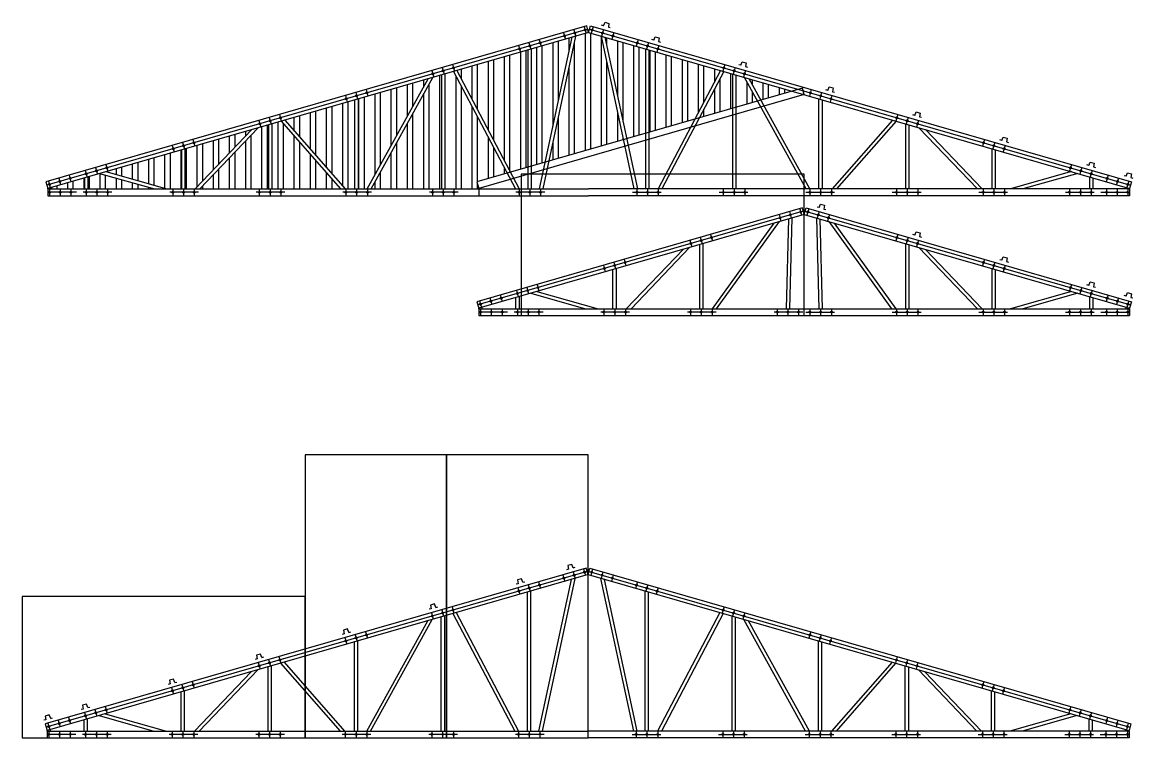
# Model space of a CAD drawing. Header units: millimetres. Extents: x 142629 to 168404, y -211947 to -204319.
# Drawn here: x 142629 to 143610, y -205069 to -204436 of the extents above; entities that cross this region are included whole.
import ezdxf

# ---------------------------------------------------------------- set-up
doc = ezdxf.new("R2010")
doc.units = ezdxf.units.MM
for name, color, linetype in [('Block1', 255, 'Continuous'), ('ZEMİN', 191, 'Continuous'), ('ÖLÇÜLENDİRME', 121, 'Continuous')]:
    doc.layers.add(name, color=color, linetype=linetype)

# ---------------------------------------------------------------- blocks, each defined once
blk = doc.blocks.new('omega')
at = {"layer": 'Block1', "color": 1}
for p, q in [((32355.1, 6698), (32337.8, 6703.1)), ((32355.1, 6698), (32368.3, 6728.5)), ((32368.3, 6728.5), (32402.8, 6718.3)), ((32402.8, 6718.3), (32397.3, 6685.5)), ((32397.3, 6685.5), (32414.5, 6680.4))]:
    blk.add_line(p, q, dxfattribs=at)

msp = doc.modelspace()

# ---------------------------------------------------------------- hatches: boundary and pattern name
at = {"layer": 'Block1'}
h = msp.add_hatch(dxfattribs=at)
h.set_pattern_fill('ANSI32', color=256, scale=1.5, angle=45)
h.set_pattern_definition([(90, (126824.267, -183859.986), (-14.2875, 0), []), (90, (126829.03, -183855.224), (-14.2875, 0), [])])
h.paths.add_polyline_path([(142683.711, -204573.629), (142654.211, -204582.13), (142654.211, -204583.44), (142683.711, -204583.44)])
h.paths.add_polyline_path([(142697.082, -204569.775), (142686.711, -204572.764), (142686.711, -204583.44), (142745.544, -204583.44)])
h.paths.add_polyline_path([(142769.711, -204548.845), (142702.549, -204568.2), (142756.599, -204583.44), (142769.711, -204583.44)])
h.paths.add_polyline_path([(142831.602, -204531.008), (142772.711, -204547.98), (142772.711, -204583.44), (142781.503, -204583.44)])
h.paths.add_polyline_path([(142846.211, -204526.798), (142837.329, -204529.358), (142785.652, -204583.44), (142846.211, -204583.44)])
h.paths.add_polyline_path([(142857.436, -204523.563), (142849.211, -204525.934), (142849.211, -204583.44), (142910.076, -204583.44)])
h.paths.add_polyline_path([(142922.711, -204504.752), (142860.623, -204522.645), (142914.071, -204583.44), (142922.711, -204583.44)])
h.paths.add_polyline_path([(142987.49, -204486.083), (142925.711, -204503.887), (142925.711, -204583.44), (142933.656, -204583.44)])
h.paths.add_polyline_path([(142999.211, -204482.705), (142991.568, -204484.908), (142937.084, -204583.44), (142999.211, -204583.44)])
h.paths.add_polyline_path([(143009.795, -204479.655), (143002.211, -204481.841), (143002.211, -204583.44), (143032.211, -204583.44), (143032.211, -204582.995), (143030.549, -204577.23), (143057.133, -204569.569)])
h.paths.add_polyline_path([(143075.711, -204460.659), (143012.738, -204478.807), (143060.076, -204568.72), (143075.711, -204564.215)])
h.paths.add_polyline_path([(143114.571, -204449.46), (143078.711, -204459.794), (143078.711, -204563.35), (143090.884, -204559.842)])
h.paths.add_polyline_path([(143140.58, -204448.517), (143129.211, -204445.241), (143117.842, -204448.517), (143094.155, -204558.899), (143160.183, -204539.87)])
h.paths.add_polyline_path([(143179.711, -204459.794), (143143.85, -204449.46), (143163.073, -204539.038), (143179.711, -204534.243)])
h.paths.add_polyline_path([(143245.684, -204478.807), (143182.711, -204460.659), (143182.711, -204533.378), (143223.077, -204521.745)])
h.paths.add_polyline_path([(143256.211, -204481.841), (143248.627, -204479.655), (143227.074, -204520.593), (143256.211, -204512.196)])
h.paths.add_polyline_path([(143266.854, -204484.908), (143259.211, -204482.705), (143259.211, -204511.332), (143278.407, -204505.8)])
h.paths.add_polyline_path([(143308.877, -204497.018), (143270.932, -204486.083), (143281.363, -204504.948)])
h.paths.add_polyline_path([(142880.291, -204547.374), (142891.046, -204559.607), (142900.668, -204551.149), (142889.913, -204538.915)], flags=25)
h.paths.add_polyline_path([(142924.275, -204552.048), (142924.275, -204535.759), (142911.464, -204535.759), (142911.464, -204552.048)], flags=9)
h.paths.add_polyline_path([(142956.673, -204544.309), (142967.771, -204524.239), (142956.56, -204518.04), (142945.462, -204538.11)], flags=25)
h.paths.add_polyline_path([(143000.115, -204544.414), (143000.115, -204521.48), (142987.304, -204521.48), (142987.304, -204544.414)], flags=9)
h.paths.add_polyline_path([(143033.284, -204521.034), (143043.968, -204541.327), (143055.304, -204535.358), (143044.62, -204515.065)], flags=25)
h.paths.add_polyline_path([(143076.827, -204533.391), (143076.827, -204510.457), (143064.015, -204510.457), (143064.015, -204533.391)], flags=9)
h.paths.add_polyline_path([(143100.003, -204527.759), (143104.814, -204505.335), (143092.288, -204502.647), (143087.477, -204525.071)], flags=25)
h.paths.add_polyline_path([(143140.573, -204533.939), (143140.573, -204495.716), (143119.221, -204495.716), (143119.221, -204533.939)], flags=24)
h.paths.add_polyline_path([(143187.786, -204533.391), (143187.786, -204510.457), (143174.975, -204510.457), (143174.975, -204533.391)], flags=9)
h.paths.add_polyline_path([(143153.456, -204504.629), (143158.268, -204527.052), (143170.794, -204524.364), (143165.982, -204501.941)], flags=25)
h.paths.add_polyline_path([(143214.142, -204541.92), (143224.826, -204521.627), (143213.49, -204515.659), (143202.806, -204535.952)], flags=9)

# ---------------------------------------------------------------- linework, layer by layer
at = {"layer": 'Block1', "color": 1}
for p, q in [((143127.549, -204439.475), (142649.549, -204577.23)), ((143129.211, -204445.241), (142651.211, -204582.995)), ((143129.211, -204445.241), (143127.549, -204439.475)), ((143129.211, -204445.241), (143130.872, -204439.475)), ((143129.211, -204445.241), (143607.211, -204582.995)), ((143130.872, -204439.475), (143608.872, -204577.23)), ((143075.711, -204583.44), (143075.711, -204460.659)), ((143078.711, -204583.44), (143078.711, -204459.794)), ((143179.711, -204583.44), (143179.711, -204459.794)), ((143182.711, -204583.44), (143182.711, -204460.659)), ((142937.084, -204583.44), (142991.568, -204484.908)), ((142999.211, -204482.705), (142999.211, -204583.44)), ((143002.211, -204481.841), (143002.211, -204583.44)), ((143009.795, -204479.655), (143064.436, -204583.44)), ((143012.738, -204478.807), (143067.826, -204583.44)), ((143245.684, -204478.807), (143190.595, -204583.44)), ((143248.627, -204479.655), (143193.986, -204583.44)), ((143256.211, -204481.841), (143256.211, -204583.44)), ((143259.211, -204482.705), (143259.211, -204583.44)), ((143321.338, -204583.44), (143266.854, -204484.908)), ((142933.656, -204583.44), (142987.49, -204486.083)), ((143318.049, -204494.375), (143030.549, -204577.23)), ((143324.766, -204583.44), (143270.932, -204486.083)), ((143319.711, -204500.141), (143318.049, -204494.375)), ((142922.711, -204583.44), (142922.711, -204504.752)), ((142925.711, -204583.44), (142925.711, -204503.887)), ((143319.711, -204500.141), (143032.211, -204582.995)), ((143332.711, -204583.44), (143332.711, -204503.887)), ((143335.711, -204583.44), (143335.711, -204504.752)), ((142857.436, -204523.563), (142910.076, -204583.44)), ((142860.623, -204522.645), (142914.071, -204583.44)), ((143397.799, -204522.645), (143344.351, -204583.44)), ((143400.986, -204523.563), (143348.346, -204583.44)), ((142781.503, -204583.44), (142831.602, -204531.008)), ((142785.652, -204583.44), (142837.329, -204529.358)), ((142846.211, -204526.798), (142846.211, -204583.44)), ((142849.211, -204525.934), (142849.211, -204583.44)), ((143409.211, -204525.934), (143409.211, -204583.44)), ((143412.211, -204526.798), (143412.211, -204583.44)), ((143472.77, -204583.44), (143421.093, -204529.358)), ((143476.919, -204583.44), (143426.819, -204531.008)), ((142769.711, -204583.44), (142769.711, -204548.845)), ((142772.711, -204583.44), (142772.711, -204547.98)), ((143485.711, -204583.44), (143485.711, -204547.98)), ((143488.711, -204583.44), (143488.711, -204548.845)), ((142683.711, -204573.629), (142683.711, -204583.44)), ((142686.711, -204572.764), (142686.711, -204583.44)), ((142697.082, -204569.775), (142745.544, -204583.44)), ((142702.549, -204568.2), (142756.599, -204583.44)), ((143555.873, -204568.2), (143501.823, -204583.44)), ((143561.34, -204569.775), (143512.877, -204583.44)), ((143571.711, -204572.764), (143571.711, -204583.44)), ((143574.711, -204573.629), (143574.711, -204583.44)), ((142649.549, -204577.23), (142651.211, -204582.995)), ((142651.211, -204583.44), (142651.211, -204582.995)), ((142651.211, -204583.44), (143129.211, -204583.44)), ((142651.211, -204583.44), (142651.211, -204589.44)), ((142654.211, -204583.44), (142654.211, -204582.13)), ((143030.549, -204577.23), (143032.211, -204582.995)), ((143032.211, -204583.44), (143032.211, -204582.995)), ((143032.211, -204583.44), (143032.211, -204589.44)), ((143607.211, -204583.44), (143129.211, -204583.44)), ((143604.211, -204583.44), (143604.211, -204582.13)), ((143608.872, -204577.23), (143607.211, -204582.995)), ((143607.211, -204583.44), (143607.211, -204582.995)), ((143607.211, -204583.44), (143607.211, -204589.44)), ((142651.211, -204589.44), (143129.211, -204589.44)), ((143607.211, -204589.44), (143129.211, -204589.44)), ((143318.049, -204600.251), (143030.549, -204683.105)), ((143319.711, -204606.016), (143318.049, -204600.251)), ((143319.711, -204606.016), (143321.372, -204600.251)), ((143321.372, -204600.251), (143608.872, -204683.105)), ((143319.711, -204606.016), (143032.211, -204688.871)), ((143242.226, -204689.316), (143297.783, -204612.336)), ((143305.828, -204610.017), (143303.787, -204689.316)), ((143308.852, -204609.146), (143306.788, -204689.316)), ((143319.711, -204606.016), (143607.211, -204688.871)), ((143330.57, -204609.146), (143332.633, -204689.316)), ((143333.594, -204610.017), (143335.634, -204689.316)), ((143397.196, -204689.316), (143341.639, -204612.336)), ((143238.526, -204689.316), (143293.112, -204613.682)), ((143400.896, -204689.316), (143346.31, -204613.682)), ((143230.211, -204631.809), (143230.211, -204689.316)), ((143409.211, -204631.809), (143409.211, -204689.316)), ((143162.503, -204689.316), (143212.602, -204636.884)), ((143166.652, -204689.316), (143218.329, -204635.234)), ((143227.211, -204632.674), (143227.211, -204689.316)), ((143412.211, -204632.674), (143412.211, -204689.316)), ((143472.77, -204689.316), (143421.093, -204635.234)), ((143476.919, -204689.316), (143426.819, -204636.884)), ((143150.711, -204689.316), (143150.711, -204654.72)), ((143153.711, -204689.316), (143153.711, -204653.856)), ((143485.711, -204689.316), (143485.711, -204653.856)), ((143488.711, -204689.316), (143488.711, -204654.72)), ((143064.711, -204679.505), (143064.711, -204689.316)), ((143067.711, -204678.64), (143067.711, -204689.316)), ((143078.082, -204675.651), (143126.544, -204689.316)), ((143083.549, -204674.076), (143137.599, -204689.316)), ((143555.873, -204674.076), (143501.823, -204689.316)), ((143561.34, -204675.651), (143512.877, -204689.316)), ((143571.711, -204678.64), (143571.711, -204689.316)), ((143574.711, -204679.505), (143574.711, -204689.316)), ((143030.549, -204683.105), (143032.211, -204688.871)), ((143032.211, -204689.316), (143032.211, -204688.871)), ((143032.211, -204689.316), (143032.211, -204695.316)), ((143032.211, -204689.316), (143607.211, -204689.316)), ((143035.211, -204689.316), (143035.211, -204688.006)), ((143604.211, -204689.316), (143604.211, -204688.006)), ((143608.872, -204683.105), (143607.211, -204688.871)), ((143607.211, -204689.316), (143607.211, -204688.871)), ((143607.211, -204689.316), (143607.211, -204695.316)), ((143032.211, -204695.316), (143607.211, -204695.316)), ((143127.049, -204918.572), (142649.049, -205056.327)), ((143128.711, -204924.338), (142650.711, -205062.092)), ((143128.711, -204924.338), (143127.049, -204918.572)), ((143128.711, -204924.338), (143130.372, -204918.572)), ((143128.711, -204924.338), (143606.711, -205062.092)), ((143130.372, -204918.572), (143608.372, -205056.327)), ((143075.211, -205062.538), (143075.211, -204939.756)), ((143078.211, -205062.538), (143078.211, -204938.891)), ((143179.211, -205062.538), (143179.211, -204938.891)), ((143182.211, -205062.538), (143182.211, -204939.756)), ((142933.156, -205062.538), (142986.99, -204965.18)), ((142936.584, -205062.538), (142991.068, -204964.005)), ((142998.711, -204961.802), (142998.711, -205062.538)), ((143001.711, -204960.938), (143001.711, -205062.538)), ((143009.295, -204958.752), (143063.936, -205062.538)), ((143012.238, -204957.904), (143067.326, -205062.538)), ((143245.184, -204957.904), (143190.095, -205062.538)), ((143248.127, -204958.752), (143193.486, -205062.538)), ((143255.711, -204960.938), (143255.711, -205062.538)), ((143258.711, -204961.802), (143258.711, -205062.538)), ((143320.838, -205062.538), (143266.354, -204964.005)), ((143324.266, -205062.538), (143270.432, -204965.18)), ((142922.211, -205062.538), (142922.211, -204983.849)), ((142925.211, -205062.538), (142925.211, -204982.984)), ((143332.211, -205062.538), (143332.211, -204982.984)), ((143335.211, -205062.538), (143335.211, -204983.849)), ((142848.711, -205005.031), (142848.711, -205062.538)), ((142856.936, -205002.66), (142909.576, -205062.538)), ((142860.123, -205001.742), (142913.571, -205062.538)), ((143397.299, -205001.742), (143343.851, -205062.538)), ((143400.486, -205002.66), (143347.846, -205062.538)), ((143408.711, -205005.031), (143408.711, -205062.538)), ((142781.003, -205062.538), (142831.102, -205010.105)), ((142785.152, -205062.538), (142836.829, -205008.455)), ((142845.711, -205005.895), (142845.711, -205062.538)), ((143411.711, -205005.895), (143411.711, -205062.538)), ((143472.27, -205062.538), (143420.593, -205008.455)), ((143476.419, -205062.538), (143426.319, -205010.105)), ((142769.211, -205062.538), (142769.211, -205027.942)), ((142772.211, -205062.538), (142772.211, -205027.077)), ((143485.211, -205062.538), (143485.211, -205027.077)), ((143488.211, -205062.538), (143488.211, -205027.942)), ((142683.211, -205052.726), (142683.211, -205062.538)), ((142686.211, -205051.861), (142686.211, -205062.538)), ((142696.582, -205048.872), (142745.044, -205062.538)), ((142702.049, -205047.297), (142756.099, -205062.538)), ((143555.373, -205047.297), (143501.323, -205062.538)), ((143560.84, -205048.872), (143512.377, -205062.538)), ((143571.211, -205051.861), (143571.211, -205062.538)), ((143574.211, -205052.726), (143574.211, -205062.538)), ((142649.049, -205056.327), (142650.711, -205062.092)), ((142650.711, -205062.538), (142650.711, -205062.092)), ((142650.711, -205062.538), (143128.711, -205062.538)), ((142650.711, -205062.538), (142650.711, -205068.538)), ((142653.711, -205062.538), (142653.711, -205061.227)), ((143606.711, -205062.538), (143128.711, -205062.538)), ((143603.711, -205062.538), (143603.711, -205061.227)), ((143608.372, -205056.327), (143606.711, -205062.092)), ((143606.711, -205062.538), (143606.711, -205062.092)), ((143606.711, -205062.538), (143606.711, -205068.538)), ((142650.711, -205068.538), (143128.711, -205068.538)), ((143606.711, -205068.538), (143128.711, -205068.538))]:
    msp.add_line(p, q, dxfattribs=at)
at = {"layer": 'Block1', "color": 2}
for p, q in [((143128.38, -204442.358), (142650.38, -204580.112)), ((143106.962, -204445.408), (143108.623, -204451.174)), ((143116.09, -204442.778), (143117.752, -204448.543)), ((143125.219, -204440.147), (143126.88, -204445.912)), ((143130.042, -204442.358), (143608.042, -204580.112)), ((143133.203, -204440.147), (143131.542, -204445.912)), ((143142.332, -204442.778), (143140.67, -204448.543)), ((143151.46, -204445.408), (143149.799, -204451.174)), ((143076.38, -204454.222), (143078.041, -204459.987)), ((143085.508, -204451.591), (143087.17, -204457.356)), ((143172.913, -204451.591), (143171.252, -204457.356)), ((143182.042, -204454.222), (143180.38, -204459.987)), ((143067.251, -204456.852), (143068.913, -204462.618)), ((143191.17, -204456.852), (143189.509, -204462.618)), ((143009.008, -204473.637), (143010.67, -204479.403)), ((143249.413, -204473.637), (143247.752, -204479.403)), ((142990.751, -204478.899), (142992.413, -204484.664)), ((142999.88, -204476.268), (143001.541, -204482.034)), ((143258.542, -204476.268), (143256.88, -204482.034)), ((143267.67, -204478.899), (143266.009, -204484.664)), ((142914.252, -204500.945), (142915.913, -204506.711)), ((142923.38, -204498.315), (142925.042, -204504.08)), ((142932.508, -204495.684), (142934.17, -204501.449)), ((143325.913, -204495.684), (143324.252, -204501.449)), ((143335.042, -204498.315), (143333.38, -204504.08)), ((143344.17, -204500.945), (143342.509, -204506.711)), ((142837.752, -204522.992), (142839.413, -204528.757)), ((142846.88, -204520.361), (142848.542, -204526.126)), ((142856.009, -204517.73), (142857.67, -204523.496)), ((143402.413, -204517.73), (143400.752, -204523.496)), ((143411.542, -204520.361), (143409.88, -204526.126)), ((143420.67, -204522.992), (143419.009, -204528.757)), ((142770.38, -204542.407), (142772.042, -204548.173)), ((142779.509, -204539.777), (142781.17, -204545.542)), ((143478.913, -204539.777), (143477.252, -204545.542)), ((143488.042, -204542.407), (143486.38, -204548.173)), ((142761.252, -204545.038), (142762.913, -204550.804)), ((143497.17, -204545.038), (143495.509, -204550.804)), ((142702.637, -204561.93), (142704.299, -204567.696)), ((143555.785, -204561.93), (143554.123, -204567.696)), ((142670.137, -204571.296), (142671.799, -204577.062)), ((142684.38, -204567.192), (142686.042, -204572.957)), ((142693.509, -204564.561), (142695.17, -204570.326)), ((143564.913, -204564.561), (143563.252, -204570.326)), ((143574.042, -204567.192), (143572.38, -204572.957)), ((143588.285, -204571.296), (143586.623, -204577.062)), ((142651.88, -204576.558), (142653.542, -204582.323)), ((142652.711, -204583.44), (142652.711, -204589.44)), ((142661.009, -204573.927), (142662.67, -204579.692)), ((142662.211, -204583.44), (142662.211, -204589.44)), ((142671.711, -204583.44), (142671.711, -204589.44)), ((142685.211, -204583.44), (142685.211, -204589.44)), ((142694.711, -204583.44), (142694.711, -204589.44)), ((142704.211, -204583.44), (142704.211, -204589.44)), ((142761.711, -204583.44), (142761.711, -204589.44)), ((142771.211, -204583.44), (142771.211, -204589.44)), ((142780.711, -204583.44), (142780.711, -204589.44)), ((142838.211, -204583.44), (142838.211, -204589.44)), ((142847.711, -204583.44), (142847.711, -204589.44)), ((142857.211, -204583.44), (142857.211, -204589.44)), ((142914.711, -204583.44), (142914.711, -204589.44)), ((142924.211, -204583.44), (142924.211, -204589.44)), ((142933.711, -204583.44), (142933.711, -204589.44)), ((142991.211, -204583.44), (142991.211, -204589.44)), ((143000.711, -204583.44), (143000.711, -204589.44)), ((143010.211, -204583.44), (143010.211, -204589.44)), ((143067.711, -204583.44), (143067.711, -204589.44)), ((143077.211, -204583.44), (143077.211, -204589.44)), ((143086.711, -204583.44), (143086.711, -204589.44)), ((143171.711, -204583.44), (143171.711, -204589.44)), ((143181.211, -204583.44), (143181.211, -204589.44)), ((143190.711, -204583.44), (143190.711, -204589.44)), ((143248.211, -204583.44), (143248.211, -204589.44)), ((143257.711, -204583.44), (143257.711, -204589.44)), ((143267.211, -204583.44), (143267.211, -204589.44)), ((143324.711, -204583.44), (143324.711, -204589.44)), ((143334.211, -204583.44), (143334.211, -204589.44)), ((143343.711, -204583.44), (143343.711, -204589.44)), ((143401.211, -204583.44), (143401.211, -204589.44)), ((143410.711, -204583.44), (143410.711, -204589.44)), ((143420.211, -204583.44), (143420.211, -204589.44)), ((143477.711, -204583.44), (143477.711, -204589.44)), ((143487.211, -204583.44), (143487.211, -204589.44)), ((143496.711, -204583.44), (143496.711, -204589.44)), ((143554.211, -204583.44), (143554.211, -204589.44)), ((143563.711, -204583.44), (143563.711, -204589.44)), ((143573.211, -204583.44), (143573.211, -204589.44)), ((143586.711, -204583.44), (143586.711, -204589.44)), ((143597.413, -204573.927), (143595.752, -204579.692)), ((143596.211, -204583.44), (143596.211, -204589.44)), ((143606.542, -204576.558), (143604.88, -204582.323)), ((143605.711, -204583.44), (143605.711, -204589.44)), ((143315.719, -204600.923), (143317.38, -204606.688)), ((143323.703, -204600.923), (143322.042, -204606.688)), ((143318.88, -204603.134), (143031.38, -204685.988)), ((143297.462, -204606.184), (143299.123, -204611.95)), ((143306.59, -204603.554), (143308.252, -204609.319)), ((143320.542, -204603.134), (143608.042, -204685.988)), ((143332.832, -204603.554), (143331.17, -204609.319)), ((143341.96, -204606.184), (143340.299, -204611.95)), ((143218.752, -204628.868), (143220.413, -204634.633)), ((143227.88, -204626.237), (143229.542, -204632.002)), ((143237.009, -204623.606), (143238.67, -204629.372)), ((143402.413, -204623.606), (143400.752, -204629.372)), ((143411.542, -204626.237), (143409.88, -204632.002)), ((143420.67, -204628.868), (143419.009, -204634.633)), ((143142.252, -204650.914), (143143.913, -204656.679)), ((143151.38, -204648.283), (143153.042, -204654.049)), ((143160.509, -204645.653), (143162.17, -204651.418)), ((143478.913, -204645.653), (143477.252, -204651.418)), ((143488.042, -204648.283), (143486.38, -204654.049)), ((143497.17, -204650.914), (143495.509, -204656.679)), ((143074.509, -204670.437), (143076.17, -204676.202)), ((143083.637, -204667.806), (143085.299, -204673.571)), ((143555.785, -204667.806), (143554.123, -204673.571)), ((143564.913, -204670.437), (143563.252, -204676.202)), ((143042.009, -204679.803), (143043.67, -204685.568)), ((143051.137, -204677.172), (143052.799, -204682.938)), ((143065.38, -204673.068), (143067.042, -204678.833)), ((143574.042, -204673.068), (143572.38, -204678.833)), ((143588.285, -204677.172), (143586.623, -204682.938)), ((143597.413, -204679.803), (143595.752, -204685.568)), ((143032.88, -204682.434), (143034.542, -204688.199)), ((143033.711, -204689.316), (143033.711, -204695.316)), ((143043.211, -204689.316), (143043.211, -204695.316)), ((143052.711, -204689.316), (143052.711, -204695.316)), ((143066.211, -204689.316), (143066.211, -204695.316)), ((143075.711, -204689.316), (143075.711, -204695.316)), ((143085.211, -204689.316), (143085.211, -204695.316)), ((143142.711, -204689.316), (143142.711, -204695.316)), ((143152.211, -204689.316), (143152.211, -204695.316)), ((143161.711, -204689.316), (143161.711, -204695.316)), ((143219.211, -204689.316), (143219.211, -204695.316)), ((143228.711, -204689.316), (143228.711, -204695.316)), ((143238.211, -204689.316), (143238.211, -204695.316)), ((143295.711, -204689.316), (143295.711, -204695.316)), ((143305.211, -204689.316), (143305.211, -204695.316)), ((143314.711, -204689.316), (143314.711, -204695.316)), ((143324.711, -204689.316), (143324.711, -204695.316)), ((143334.211, -204689.316), (143334.211, -204695.316)), ((143343.711, -204689.316), (143343.711, -204695.316)), ((143401.211, -204689.316), (143401.211, -204695.316)), ((143410.711, -204689.316), (143410.711, -204695.316)), ((143420.211, -204689.316), (143420.211, -204695.316)), ((143477.711, -204689.316), (143477.711, -204695.316)), ((143487.211, -204689.316), (143487.211, -204695.316)), ((143496.711, -204689.316), (143496.711, -204695.316)), ((143554.211, -204689.316), (143554.211, -204695.316)), ((143563.711, -204689.316), (143563.711, -204695.316)), ((143573.211, -204689.316), (143573.211, -204695.316)), ((143586.711, -204689.316), (143586.711, -204695.316)), ((143596.211, -204689.316), (143596.211, -204695.316)), ((143606.542, -204682.434), (143604.88, -204688.199)), ((143605.711, -204689.316), (143605.711, -204695.316)), ((143127.88, -204921.455), (142649.88, -205059.209)), ((143106.462, -204924.505), (143108.123, -204930.271)), ((143115.59, -204921.875), (143117.252, -204927.64)), ((143124.719, -204919.244), (143126.38, -204925.009)), ((143129.542, -204921.455), (143607.542, -205059.209)), ((143132.703, -204919.244), (143131.042, -204925.009)), ((143141.832, -204921.875), (143140.17, -204927.64)), ((143150.96, -204924.505), (143149.299, -204930.271)), ((143066.751, -204935.949), (143068.413, -204941.715)), ((143075.88, -204933.319), (143077.541, -204939.084)), ((143085.008, -204930.688), (143086.67, -204936.453)), ((143172.413, -204930.688), (143170.752, -204936.453)), ((143181.542, -204933.319), (143179.88, -204939.084)), ((143190.67, -204935.949), (143189.009, -204941.715)), ((142999.38, -204955.365), (143001.041, -204961.131)), ((143008.508, -204952.734), (143010.17, -204958.5)), ((143248.913, -204952.734), (143247.252, -204958.5)), ((143258.042, -204955.365), (143256.38, -204961.131)), ((142990.251, -204957.996), (142991.913, -204963.761)), ((143267.17, -204957.996), (143265.509, -204963.761)), ((142932.008, -204974.781), (142933.67, -204980.546)), ((143325.413, -204974.781), (143323.752, -204980.546)), ((142913.752, -204980.042), (142915.413, -204985.808)), ((142922.88, -204977.412), (142924.542, -204983.177)), ((143334.542, -204977.412), (143332.88, -204983.177)), ((143343.67, -204980.042), (143342.009, -204985.808)), ((142837.252, -205002.089), (142838.913, -205007.854)), ((142846.38, -204999.458), (142848.042, -205005.223)), ((142855.509, -204996.827), (142857.17, -205002.593)), ((143401.913, -204996.827), (143400.252, -205002.593)), ((143411.042, -204999.458), (143409.38, -205005.223)), ((143420.17, -205002.089), (143418.509, -205007.854)), ((142760.752, -205024.135), (142762.413, -205029.901)), ((142769.88, -205021.504), (142771.542, -205027.27)), ((142779.009, -205018.874), (142780.67, -205024.639)), ((143478.413, -205018.874), (143476.752, -205024.639)), ((143487.542, -205021.504), (143485.88, -205027.27)), ((143496.67, -205024.135), (143495.009, -205029.901)), ((142693.009, -205043.658), (142694.67, -205049.423)), ((142702.137, -205041.027), (142703.799, -205046.793)), ((143555.285, -205041.027), (143553.623, -205046.793)), ((143564.413, -205043.658), (143562.752, -205049.423)), ((142660.509, -205053.024), (142662.17, -205058.789)), ((142669.637, -205050.393), (142671.299, -205056.159)), ((142683.88, -205046.289), (142685.542, -205052.054)), ((143573.542, -205046.289), (143571.88, -205052.054)), ((143587.785, -205050.393), (143586.123, -205056.159)), ((143596.913, -205053.024), (143595.252, -205058.789)), ((142651.38, -205055.655), (142653.042, -205061.42)), ((142652.211, -205062.538), (142652.211, -205068.538)), ((142661.711, -205062.538), (142661.711, -205068.538)), ((142671.211, -205062.538), (142671.211, -205068.538)), ((142684.711, -205062.538), (142684.711, -205068.538)), ((142694.211, -205062.538), (142694.211, -205068.538)), ((142703.711, -205062.538), (142703.711, -205068.538)), ((142761.211, -205062.538), (142761.211, -205068.538)), ((142770.711, -205062.538), (142770.711, -205068.538)), ((142780.211, -205062.538), (142780.211, -205068.538)), ((142837.711, -205062.538), (142837.711, -205068.538)), ((142847.211, -205062.538), (142847.211, -205068.538)), ((142856.711, -205062.538), (142856.711, -205068.538)), ((142914.211, -205062.538), (142914.211, -205068.538)), ((142923.711, -205062.538), (142923.711, -205068.538)), ((142933.211, -205062.538), (142933.211, -205068.538)), ((142990.711, -205062.538), (142990.711, -205068.538)), ((143000.211, -205062.538), (143000.211, -205068.538)), ((143009.711, -205062.538), (143009.711, -205068.538)), ((143067.211, -205062.538), (143067.211, -205068.538)), ((143076.711, -205062.538), (143076.711, -205068.538)), ((143086.211, -205062.538), (143086.211, -205068.538)), ((143171.211, -205062.538), (143171.211, -205068.538)), ((143180.711, -205062.538), (143180.711, -205068.538)), ((143190.211, -205062.538), (143190.211, -205068.538)), ((143247.711, -205062.538), (143247.711, -205068.538)), ((143257.211, -205062.538), (143257.211, -205068.538)), ((143266.711, -205062.538), (143266.711, -205068.538)), ((143324.211, -205062.538), (143324.211, -205068.538)), ((143333.711, -205062.538), (143333.711, -205068.538)), ((143343.211, -205062.538), (143343.211, -205068.538)), ((143400.711, -205062.538), (143400.711, -205068.538)), ((143410.211, -205062.538), (143410.211, -205068.538)), ((143419.711, -205062.538), (143419.711, -205068.538)), ((143477.211, -205062.538), (143477.211, -205068.538)), ((143486.711, -205062.538), (143486.711, -205068.538)), ((143496.211, -205062.538), (143496.211, -205068.538)), ((143553.711, -205062.538), (143553.711, -205068.538)), ((143563.211, -205062.538), (143563.211, -205068.538)), ((143572.711, -205062.538), (143572.711, -205068.538)), ((143586.211, -205062.538), (143586.211, -205068.538)), ((143595.711, -205062.538), (143595.711, -205068.538)), ((143606.042, -205055.655), (143604.38, -205061.42)), ((143605.211, -205062.538), (143605.211, -205068.538))]:
    msp.add_line(p, q, dxfattribs=at)
at = {"layer": 'Block1', "color": 7}
for points in [[(143069.711, -204695.316), (143319.711, -204695.316), (143319.711, -204570.316), (143069.711, -204570.316)], [(142878.711, -205068.538), (143003.711, -205068.538), (143003.711, -204818.538), (142878.711, -204818.538)], [(143003.711, -205068.538), (143128.711, -205068.538), (143128.711, -204818.538), (143003.711, -204818.538)], [(142628.711, -205068.538), (142878.711, -205068.538), (142878.711, -204943.538), (142628.711, -204943.538)]]:
    msp.add_lwpolyline(points, close=True, dxfattribs=at)
at = {"layer": 'Block1', "color": 1}
for centre, radius in [((143116.921, -204445.66), 0.8), ((143116.921, -204445.66), 0.4), ((143126.049, -204443.03), 0.8), ((143126.049, -204443.03), 0.4), ((143132.372, -204443.03), 0.8), ((143132.372, -204443.03), 0.4), ((143141.501, -204445.66), 0.8), ((143141.501, -204445.66), 0.4), ((143086.339, -204454.474), 0.8), ((143086.339, -204454.474), 0.4), ((143107.792, -204448.291), 0.8), ((143107.792, -204448.291), 0.4), ((143150.629, -204448.291), 0.8), ((143150.629, -204448.291), 0.4), ((143172.083, -204454.474), 0.8), ((143172.083, -204454.474), 0.4), ((143068.082, -204459.735), 0.8), ((143068.082, -204459.735), 0.4), ((143077.211, -204457.104), 0.8), ((143077.211, -204457.104), 0.4), ((143181.211, -204457.104), 0.8), ((143181.211, -204457.104), 0.4), ((143190.34, -204459.735), 0.8), ((143190.34, -204459.735), 0.4), ((142991.582, -204481.782), 0.8), ((142991.582, -204481.782), 0.4), ((143000.711, -204479.151), 0.8), ((143000.711, -204479.151), 0.4), ((143009.839, -204476.52), 0.8), ((143009.839, -204476.52), 0.4), ((143248.583, -204476.52), 0.8), ((143248.583, -204476.52), 0.4), ((143257.711, -204479.151), 0.8), ((143257.711, -204479.151), 0.4), ((143266.84, -204481.782), 0.8), ((143266.84, -204481.782), 0.4), ((142915.082, -204503.828), 0.8), ((142915.082, -204503.828), 0.4), ((142924.211, -204501.197), 0.8), ((142924.211, -204501.197), 0.4), ((142933.339, -204498.567), 0.8), ((142933.339, -204498.567), 0.4), ((143325.083, -204498.567), 0.8), ((143325.083, -204498.567), 0.4), ((143334.211, -204501.197), 0.8), ((143334.211, -204501.197), 0.4), ((143343.34, -204503.828), 0.8), ((143343.34, -204503.828), 0.4), ((142847.711, -204523.244), 0.8), ((142847.711, -204523.244), 0.4), ((142856.839, -204520.613), 0.8), ((142856.839, -204520.613), 0.4), ((143401.583, -204520.613), 0.8), ((143401.583, -204520.613), 0.4), ((143410.711, -204523.244), 0.8), ((143410.711, -204523.244), 0.4), ((142838.582, -204525.874), 0.8), ((142838.582, -204525.874), 0.4), ((143419.839, -204525.874), 0.8), ((143419.84, -204525.874), 0.4), ((142780.339, -204542.659), 0.8), ((142780.339, -204542.659), 0.4), ((143478.082, -204542.659), 0.8), ((143478.082, -204542.659), 0.4), ((142762.082, -204547.921), 0.8), ((142762.082, -204547.921), 0.4), ((142771.211, -204545.29), 0.8), ((142771.211, -204545.29), 0.4), ((143487.211, -204545.29), 0.8), ((143487.211, -204545.29), 0.4), ((143496.339, -204547.921), 0.8), ((143496.339, -204547.921), 0.4), ((142670.968, -204574.179), 0.8), ((142685.211, -204570.074), 0.8), ((142685.211, -204570.074), 0.4), ((142694.339, -204567.444), 0.8), ((142694.339, -204567.444), 0.4), ((142703.468, -204564.813), 0.8), ((142703.468, -204564.813), 0.4), ((143554.954, -204564.813), 0.8), ((143554.954, -204564.813), 0.4), ((143564.082, -204567.444), 0.8), ((143564.082, -204567.444), 0.4), ((143573.211, -204570.074), 0.8), ((143573.211, -204570.074), 0.4), ((143587.454, -204574.179), 0.8), ((142652.711, -204579.441), 0.8), ((142652.711, -204579.44), 0.4), ((142661.839, -204576.81), 0.8), ((142661.839, -204576.81), 0.4), ((142670.968, -204574.179), 0.4), ((143587.454, -204574.179), 0.4), ((143596.582, -204576.81), 0.8), ((143596.582, -204576.81), 0.4), ((143605.711, -204579.441), 0.8), ((143605.711, -204579.44), 0.4), ((142652.711, -204586.44), 0.8), ((142652.711, -204586.44), 0.4), ((142662.211, -204586.44), 0.8), ((142662.211, -204586.44), 0.4), ((142671.711, -204586.44), 0.8), ((142671.711, -204586.44), 0.4), ((142685.211, -204586.44), 0.8), ((142685.211, -204586.44), 0.4), ((142694.711, -204586.44), 0.8), ((142694.711, -204586.44), 0.4), ((142704.211, -204586.44), 0.8), ((142704.211, -204586.44), 0.4), ((142761.711, -204586.44), 0.8), ((142761.711, -204586.44), 0.4), ((142771.211, -204586.44), 0.8), ((142771.211, -204586.44), 0.4), ((142780.711, -204586.44), 0.8), ((142780.711, -204586.44), 0.4), ((142838.211, -204586.44), 0.8), ((142838.211, -204586.44), 0.4), ((142847.711, -204586.44), 0.8), ((142847.711, -204586.44), 0.4), ((142857.211, -204586.44), 0.8), ((142857.211, -204586.44), 0.4), ((142914.711, -204586.44), 0.8), ((142914.711, -204586.44), 0.4), ((142924.211, -204586.44), 0.8), ((142924.211, -204586.44), 0.4), ((142933.711, -204586.44), 0.8), ((142933.711, -204586.44), 0.4), ((142991.211, -204586.44), 0.8), ((142991.211, -204586.44), 0.4), ((143000.711, -204586.44), 0.8), ((143000.711, -204586.44), 0.4), ((143010.211, -204586.44), 0.8), ((143010.211, -204586.44), 0.4), ((143067.711, -204586.44), 0.8), ((143067.711, -204586.44), 0.4), ((143077.211, -204586.44), 0.8), ((143077.211, -204586.44), 0.4), ((143086.711, -204586.44), 0.8), ((143086.711, -204586.44), 0.4), ((143171.711, -204586.44), 0.8), ((143171.711, -204586.44), 0.4), ((143181.211, -204586.44), 0.8), ((143181.211, -204586.44), 0.4), ((143190.711, -204586.44), 0.8), ((143190.711, -204586.44), 0.4), ((143248.211, -204586.44), 0.8), ((143248.211, -204586.44), 0.4), ((143257.711, -204586.44), 0.8), ((143257.711, -204586.44), 0.4), ((143267.211, -204586.44), 0.8), ((143267.211, -204586.44), 0.4), ((143324.711, -204586.44), 0.8), ((143324.711, -204586.44), 0.4), ((143334.211, -204586.44), 0.8), ((143334.211, -204586.44), 0.4), ((143343.711, -204586.44), 0.8), ((143343.711, -204586.44), 0.4), ((143401.211, -204586.44), 0.8), ((143401.211, -204586.44), 0.4), ((143410.711, -204586.44), 0.8), ((143410.711, -204586.44), 0.4), ((143420.211, -204586.44), 0.8), ((143420.211, -204586.44), 0.4), ((143477.711, -204586.44), 0.8), ((143477.711, -204586.44), 0.4), ((143487.211, -204586.44), 0.8), ((143487.211, -204586.44), 0.4), ((143496.711, -204586.44), 0.8), ((143496.711, -204586.44), 0.4), ((143554.211, -204586.44), 0.8), ((143554.211, -204586.44), 0.4), ((143563.711, -204586.44), 0.8), ((143563.711, -204586.44), 0.4), ((143573.211, -204586.44), 0.8), ((143573.211, -204586.44), 0.4), ((143586.711, -204586.44), 0.8), ((143586.711, -204586.44), 0.4), ((143596.211, -204586.44), 0.8), ((143596.211, -204586.44), 0.4), ((143605.711, -204586.44), 0.8), ((143605.711, -204586.44), 0.4), ((143316.549, -204603.805), 0.8), ((143322.872, -204603.805), 0.8), ((143298.292, -204609.067), 0.8), ((143298.292, -204609.067), 0.4), ((143307.421, -204606.436), 0.8), ((143307.421, -204606.436), 0.4), ((143316.549, -204603.805), 0.4), ((143322.872, -204603.805), 0.4), ((143332.001, -204606.436), 0.8), ((143332.001, -204606.436), 0.4), ((143341.129, -204609.067), 0.8), ((143341.129, -204609.067), 0.4), ((143219.582, -204631.75), 0.8), ((143219.582, -204631.75), 0.4), ((143228.711, -204629.12), 0.8), ((143228.711, -204629.12), 0.4), ((143237.839, -204626.489), 0.8), ((143237.839, -204626.489), 0.4), ((143401.583, -204626.489), 0.8), ((143401.583, -204626.489), 0.4), ((143410.711, -204629.12), 0.8), ((143410.711, -204629.12), 0.4), ((143419.839, -204631.75), 0.8), ((143419.84, -204631.75), 0.4), ((143152.211, -204651.166), 0.8), ((143152.211, -204651.166), 0.4), ((143161.339, -204648.535), 0.8), ((143161.339, -204648.535), 0.4), ((143478.082, -204648.535), 0.8), ((143478.082, -204648.535), 0.4), ((143487.211, -204651.166), 0.8), ((143487.211, -204651.166), 0.4), ((143143.082, -204653.797), 0.8), ((143143.082, -204653.797), 0.4), ((143496.339, -204653.797), 0.8), ((143496.339, -204653.797), 0.4), ((143084.468, -204670.689), 0.8), ((143084.468, -204670.689), 0.4), ((143554.954, -204670.689), 0.8), ((143554.954, -204670.689), 0.4), ((143051.968, -204680.055), 0.8), ((143051.968, -204680.055), 0.4), ((143066.211, -204675.95), 0.8), ((143066.211, -204675.95), 0.4), ((143075.339, -204673.32), 0.8), ((143075.339, -204673.32), 0.4), ((143564.082, -204673.32), 0.8), ((143564.082, -204673.32), 0.4), ((143573.211, -204675.95), 0.8), ((143573.211, -204675.95), 0.4), ((143587.454, -204680.055), 0.8), ((143587.454, -204680.055), 0.4), ((143033.711, -204685.316), 0.8), ((143033.711, -204685.316), 0.4), ((143042.839, -204682.686), 0.8), ((143042.839, -204682.686), 0.4), ((143596.582, -204682.686), 0.8), ((143596.582, -204682.686), 0.4), ((143605.711, -204685.316), 0.8), ((143605.711, -204685.316), 0.4), ((143033.711, -204692.316), 0.8), ((143033.711, -204692.316), 0.4), ((143043.211, -204692.316), 0.8), ((143043.211, -204692.316), 0.4), ((143052.711, -204692.316), 0.8), ((143052.711, -204692.316), 0.4), ((143066.211, -204692.316), 0.8), ((143066.211, -204692.316), 0.4), ((143075.711, -204692.316), 0.8), ((143075.711, -204692.316), 0.4), ((143085.211, -204692.316), 0.8), ((143085.211, -204692.316), 0.4), ((143142.711, -204692.316), 0.8), ((143142.711, -204692.316), 0.4), ((143152.211, -204692.316), 0.8), ((143152.211, -204692.316), 0.4), ((143161.711, -204692.316), 0.8), ((143161.711, -204692.316), 0.4), ((143219.211, -204692.316), 0.8), ((143219.211, -204692.316), 0.4), ((143228.711, -204692.316), 0.8), ((143228.711, -204692.316), 0.4), ((143238.211, -204692.316), 0.8), ((143238.211, -204692.316), 0.4), ((143295.711, -204692.316), 0.8), ((143295.711, -204692.316), 0.4), ((143305.211, -204692.316), 0.8), ((143305.211, -204692.316), 0.4), ((143314.711, -204692.316), 0.8), ((143314.711, -204692.316), 0.4), ((143324.711, -204692.316), 0.8), ((143324.711, -204692.316), 0.4), ((143334.211, -204692.316), 0.8), ((143334.211, -204692.316), 0.4), ((143343.711, -204692.316), 0.8), ((143343.711, -204692.316), 0.4), ((143401.211, -204692.316), 0.8), ((143401.211, -204692.316), 0.4), ((143410.711, -204692.316), 0.8), ((143410.711, -204692.316), 0.4), ((143420.211, -204692.316), 0.8), ((143420.211, -204692.316), 0.4), ((143477.711, -204692.316), 0.8), ((143477.711, -204692.316), 0.4), ((143487.211, -204692.316), 0.8), ((143487.211, -204692.316), 0.4), ((143496.711, -204692.316), 0.8), ((143496.711, -204692.316), 0.4), ((143554.211, -204692.316), 0.8), ((143554.211, -204692.316), 0.4), ((143563.711, -204692.316), 0.8), ((143563.711, -204692.316), 0.4), ((143573.211, -204692.316), 0.8), ((143573.211, -204692.316), 0.4), ((143586.711, -204692.316), 0.8), ((143586.711, -204692.316), 0.4), ((143596.211, -204692.316), 0.8), ((143596.211, -204692.316), 0.4), ((143605.711, -204692.316), 0.8), ((143605.711, -204692.316), 0.4), ((143107.292, -204927.388), 0.8), ((143116.421, -204924.757), 0.8), ((143116.421, -204924.757), 0.4), ((143125.549, -204922.127), 0.8), ((143125.549, -204922.127), 0.4), ((143131.872, -204922.127), 0.8), ((143131.872, -204922.127), 0.4), ((143141.001, -204924.757), 0.8), ((143141.001, -204924.757), 0.4), ((143150.129, -204927.388), 0.8), ((143076.711, -204936.201), 0.8), ((143076.711, -204936.201), 0.4), ((143085.839, -204933.571), 0.8), ((143085.839, -204933.571), 0.4), ((143107.292, -204927.388), 0.4), ((143150.129, -204927.388), 0.4), ((143171.583, -204933.571), 0.8), ((143171.583, -204933.571), 0.4), ((143180.711, -204936.201), 0.8), ((143180.711, -204936.201), 0.4), ((143067.582, -204938.832), 0.8), ((143067.582, -204938.832), 0.4), ((143189.84, -204938.832), 0.8), ((143189.84, -204938.832), 0.4), ((143009.339, -204955.617), 0.8), ((143009.339, -204955.617), 0.4), ((143248.083, -204955.617), 0.8), ((143248.083, -204955.617), 0.4), ((142991.082, -204960.879), 0.8), ((142991.082, -204960.879), 0.4), ((143000.211, -204958.248), 0.8), ((143000.211, -204958.248), 0.4), ((143257.211, -204958.248), 0.8), ((143257.211, -204958.248), 0.4), ((143266.34, -204960.879), 0.8), ((143266.34, -204960.879), 0.4), ((142914.582, -204982.925), 0.8), ((142914.582, -204982.925), 0.4), ((142923.711, -204980.294), 0.8), ((142923.711, -204980.294), 0.4), ((142932.839, -204977.664), 0.8), ((142932.839, -204977.664), 0.4), ((143324.583, -204977.664), 0.8), ((143324.583, -204977.664), 0.4), ((143333.711, -204980.294), 0.8), ((143333.711, -204980.294), 0.4), ((143342.84, -204982.925), 0.8), ((143342.84, -204982.925), 0.4), ((142838.082, -205004.972), 0.8), ((142838.082, -205004.971), 0.4), ((142847.211, -205002.341), 0.8), ((142847.211, -205002.341), 0.4), ((142856.339, -204999.71), 0.8), ((142856.339, -204999.71), 0.4), ((143401.083, -204999.71), 0.8), ((143401.083, -204999.71), 0.4), ((143410.211, -205002.341), 0.8), ((143410.211, -205002.341), 0.4), ((143419.339, -205004.972), 0.8), ((143419.34, -205004.971), 0.4), ((142770.711, -205024.387), 0.8), ((142770.711, -205024.387), 0.4), ((142779.839, -205021.756), 0.8), ((142779.839, -205021.756), 0.4), ((143477.582, -205021.756), 0.8), ((143477.582, -205021.756), 0.4), ((143486.711, -205024.387), 0.8), ((143486.711, -205024.387), 0.4), ((142761.582, -205027.018), 0.8), ((142761.582, -205027.018), 0.4), ((143495.839, -205027.018), 0.8), ((143495.839, -205027.018), 0.4), ((142702.968, -205043.91), 0.8), ((142702.968, -205043.91), 0.4), ((143554.454, -205043.91), 0.8), ((143554.454, -205043.91), 0.4), ((142670.468, -205053.276), 0.8), ((142670.468, -205053.276), 0.4), ((142684.711, -205049.171), 0.8), ((142684.711, -205049.171), 0.4), ((142693.839, -205046.541), 0.8), ((142693.839, -205046.541), 0.4), ((143563.582, -205046.541), 0.8), ((143563.582, -205046.541), 0.4), ((143572.711, -205049.171), 0.8), ((143572.711, -205049.171), 0.4), ((143586.954, -205053.276), 0.8), ((143586.954, -205053.276), 0.4), ((142652.211, -205058.538), 0.8), ((142652.211, -205058.538), 0.4), ((142661.339, -205055.907), 0.8), ((142661.339, -205055.907), 0.4), ((143596.082, -205055.907), 0.8), ((143596.082, -205055.907), 0.4), ((143605.211, -205058.538), 0.8), ((143605.211, -205058.538), 0.4), ((142652.211, -205065.538), 0.8), ((142652.211, -205065.538), 0.4), ((142661.711, -205065.538), 0.8), ((142661.711, -205065.538), 0.4), ((142671.211, -205065.538), 0.8), ((142671.211, -205065.538), 0.4), ((142684.711, -205065.538), 0.8), ((142684.711, -205065.538), 0.4), ((142694.211, -205065.538), 0.8), ((142694.211, -205065.538), 0.4), ((142703.711, -205065.538), 0.8), ((142703.711, -205065.538), 0.4), ((142761.211, -205065.538), 0.8), ((142761.211, -205065.538), 0.4), ((142770.711, -205065.538), 0.8), ((142770.711, -205065.538), 0.4), ((142780.211, -205065.538), 0.8), ((142780.211, -205065.538), 0.4), ((142837.711, -205065.538), 0.8), ((142837.711, -205065.538), 0.4), ((142847.211, -205065.538), 0.8), ((142847.211, -205065.538), 0.4), ((142856.711, -205065.538), 0.8), ((142856.711, -205065.538), 0.4), ((142914.211, -205065.538), 0.8), ((142914.211, -205065.538), 0.4), ((142923.711, -205065.538), 0.8), ((142923.711, -205065.538), 0.4), ((142933.211, -205065.538), 0.8), ((142933.211, -205065.538), 0.4), ((142990.711, -205065.538), 0.8), ((142990.711, -205065.538), 0.4), ((143000.211, -205065.538), 0.8), ((143000.211, -205065.538), 0.4), ((143009.711, -205065.538), 0.8), ((143009.711, -205065.538), 0.4), ((143067.211, -205065.538), 0.8), ((143067.211, -205065.538), 0.4), ((143076.711, -205065.538), 0.8), ((143076.711, -205065.538), 0.4), ((143086.211, -205065.538), 0.8), ((143086.211, -205065.538), 0.4), ((143171.211, -205065.538), 0.8), ((143171.211, -205065.538), 0.4), ((143180.711, -205065.538), 0.8), ((143180.711, -205065.538), 0.4), ((143190.211, -205065.538), 0.8), ((143190.211, -205065.538), 0.4), ((143247.711, -205065.538), 0.8), ((143247.711, -205065.538), 0.4), ((143257.211, -205065.538), 0.8), ((143257.211, -205065.538), 0.4), ((143266.711, -205065.538), 0.8), ((143266.711, -205065.538), 0.4), ((143324.211, -205065.538), 0.8), ((143324.211, -205065.538), 0.4), ((143333.711, -205065.538), 0.8), ((143333.711, -205065.538), 0.4), ((143343.211, -205065.538), 0.8), ((143343.211, -205065.538), 0.4), ((143400.711, -205065.538), 0.8), ((143400.711, -205065.538), 0.4), ((143410.211, -205065.538), 0.8), ((143410.211, -205065.538), 0.4), ((143419.711, -205065.538), 0.8), ((143419.711, -205065.538), 0.4), ((143477.211, -205065.538), 0.8), ((143477.211, -205065.538), 0.4), ((143486.711, -205065.538), 0.8), ((143486.711, -205065.538), 0.4), ((143496.211, -205065.538), 0.8), ((143496.211, -205065.538), 0.4), ((143553.711, -205065.538), 0.8), ((143553.711, -205065.538), 0.4), ((143563.211, -205065.538), 0.8), ((143563.211, -205065.538), 0.4), ((143572.711, -205065.538), 0.8), ((143572.711, -205065.538), 0.4), ((143586.211, -205065.538), 0.8), ((143586.211, -205065.538), 0.4), ((143595.711, -205065.538), 0.8), ((143595.711, -205065.538), 0.4), ((143605.211, -205065.538), 0.8), ((143605.211, -205065.538), 0.4)]:
    msp.add_circle(centre, radius, dxfattribs=at)
at = {"layer": 'ZEMİN', "color": 1}
for p, q in [((143085.82, -204583.44), (143114.571, -204449.46)), ((143088.889, -204583.44), (143117.842, -204448.517)), ((143169.533, -204583.44), (143140.58, -204448.517)), ((143172.602, -204583.44), (143143.85, -204449.46)), ((143085.32, -205062.538), (143114.071, -204928.557)), ((143088.389, -205062.538), (143117.342, -204927.614)), ((143169.033, -205062.538), (143140.08, -204927.614)), ((143172.102, -205062.538), (143143.35, -204928.557))]:
    msp.add_line(p, q, dxfattribs=at)
at = {"layer": 'ÖLÇÜLENDİRME', "color": 2, "ltscale": 0.5}
for p, q in [((142676.589, -204586.44), (142651.211, -204586.44)), ((142707.898, -204586.44), (142682.52, -204586.44)), ((142784.398, -204586.44), (142759.019, -204586.44)), ((142860.898, -204586.44), (142835.519, -204586.44)), ((142937.398, -204586.44), (142912.019, -204586.44)), ((143013.898, -204586.44), (142988.519, -204586.44)), ((143090.398, -204586.44), (143065.019, -204586.44)), ((143168.024, -204586.44), (143193.403, -204586.44)), ((143244.524, -204586.44), (143269.902, -204586.44)), ((143321.024, -204586.44), (143346.402, -204586.44)), ((143397.524, -204586.44), (143422.902, -204586.44)), ((143474.024, -204586.44), (143499.402, -204586.44)), ((143550.524, -204586.44), (143575.902, -204586.44)), ((143581.832, -204586.44), (143607.211, -204586.44)), ((143057.589, -204692.316), (143032.211, -204692.316)), ((143088.898, -204692.316), (143063.52, -204692.316)), ((143165.398, -204692.316), (143140.019, -204692.316)), ((143241.898, -204692.316), (143216.519, -204692.316)), ((143318.398, -204692.316), (143293.019, -204692.316)), ((143321.024, -204692.316), (143346.402, -204692.316)), ((143397.524, -204692.316), (143422.902, -204692.316)), ((143474.024, -204692.316), (143499.402, -204692.316)), ((143550.524, -204692.316), (143575.902, -204692.316)), ((143581.832, -204692.316), (143607.211, -204692.316)), ((142676.089, -205065.538), (142650.711, -205065.538)), ((142707.398, -205065.538), (142682.02, -205065.538)), ((142783.898, -205065.538), (142758.519, -205065.538)), ((142860.398, -205065.538), (142835.019, -205065.538)), ((142936.898, -205065.538), (142911.519, -205065.538)), ((143013.398, -205065.538), (142988.019, -205065.538)), ((143089.898, -205065.538), (143064.519, -205065.538)), ((143167.524, -205065.538), (143192.903, -205065.538)), ((143244.024, -205065.538), (143269.402, -205065.538)), ((143320.524, -205065.538), (143345.902, -205065.538)), ((143397.024, -205065.538), (143422.402, -205065.538)), ((143473.524, -205065.538), (143498.902, -205065.538)), ((143550.024, -205065.538), (143575.402, -205065.538)), ((143581.332, -205065.538), (143606.711, -205065.538))]:
    msp.add_line(p, q, dxfattribs=at)

# ---------------------------------------------------------------- block references
at = {"layer": 'Block1', "color": 1, "yscale": 0.1, "zscale": 0.1}
for p, xscale, rotation in [((139913.912, -205142.13), 0.1, 0.5866211385630021), ((139958.31, -205154.925), 0.1, 0.5866211385630021), ((140035.182, -205177.079), 0.1, 0.5866211385630021), ((140112.053, -205199.232), 0.1, 0.5866211385630021), ((140188.925, -205221.386), 0.1, 0.5866211385630021), ((140265.796, -205243.539), 0.1, 0.5866211385630021), ((140342.668, -205265.693), 0.1, 0.5866211385630021), ((140375.577, -205275.177), 0.1, 0.5866211385630021), ((140104.412, -205302.906), 0.1, 0.5866211385630021), ((140188.925, -205327.262), 0.1, 0.5866211385630021), ((140265.796, -205349.415), 0.1, 0.5866211385630021), ((140342.668, -205371.569), 0.1, 0.5866211385630021), ((140375.577, -205381.053), 0.1, 0.5866211385630021), ((146344.01, -205621.227), -0.1, 359.4133788614371), ((146299.611, -205634.022), -0.1, 359.4133788614371), ((146222.74, -205656.176), -0.1, 359.4133788614371), ((146145.868, -205678.329), -0.1, 359.4133788614371), ((146068.997, -205700.483), -0.1, 359.4133788614371), ((145992.125, -205722.636), -0.1, 359.4133788614371), ((145915.254, -205744.79), -0.1, 359.4133788614371), ((145882.345, -205754.274), -0.1, 359.4133788614371)]:
    msp.add_blockref('omega', p, dxfattribs=dict(at, xscale=xscale, rotation=rotation))

doc.saveas('drawing.dxf')
